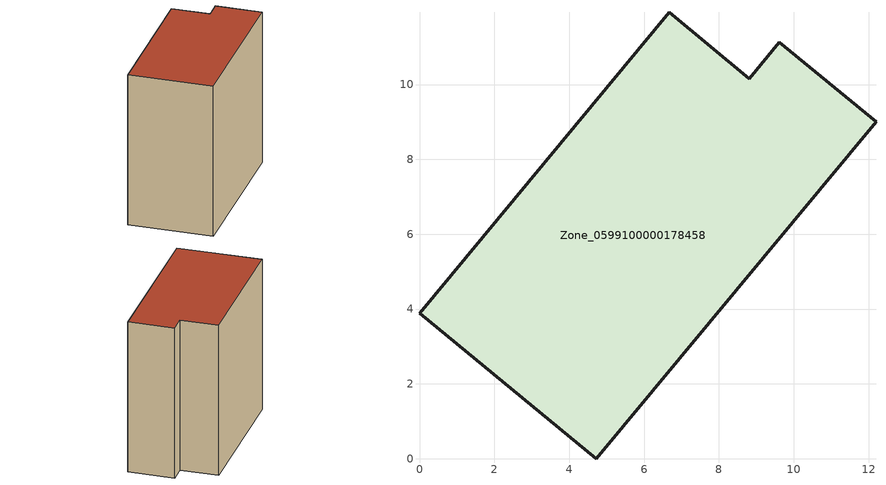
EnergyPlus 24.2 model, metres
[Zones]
Zone_0599100000178458
 floor ground (C_G): 4.72,0 0,3.89 6.67,11.93 8.81,10.16 9.61,11.13 12.2,9 z0
 wall outside (C_F): 9.61,11.13 8.81,10.16 6.67,11.93 0,3.89 4.72,0 12.2,9 9.61,11.13 z0:11.54
 roof outside (C_R): 4.72,0 12.2,9 9.61,11.13 8.81,10.16 6.67,11.93 0,3.89 z11.54
[BUILDING]
Pand.0599100000178458: North Axis=0; Terrain=City; Loads Convergence Tolerance Value=0.04; Temperature Convergence Tolerance Value=0.4; Solar Distribution=FullExterior; Maximum Number of Warmup Days=25; Minimum Number of Warmup Days=1
[Site:Location]
Rotterdam.The.Hague.AP_ZH_NLD Design_Conditions: Latitude=51.96; Longitude=4.45; Time Zone=1; Elevation=-4.5
[SITE:GROUNDTEMPERATURE:BUILDINGSURFACE]
18, 18, 18, 18, 18, 18, 18, 18, 18, 18, 18, 18
[MATERIAL] Thermal Absorptance=0.9; Solar Absorptance=0.7; Visible Absorptance=0.7
Name | Roughness | Thickness | Conductivity | Density | Specific Heat
G.TI.1946 | MediumSmooth | 0.15 | 1 | 540 | 1210
F.TI.1946 | Rough | 0.3 | 0.857143 | 1920 | 840
R.TI.1946 | MediumRough | 0.2 | 0.1 | 1500 | 1000
[CONSTRUCTION]
C_G: G.TI.1946
C_F: F.TI.1946
C_R: R.TI.1946
[ZONE]
Zone_0599100000178458: Type=1; Multiplier=1; Ceiling Height=Autocalculate; Volume=Autocalculate; Floor Area=autocalculate; Part of Total Floor Area=Yes
[ZONEINFILTRATION:DESIGNFLOWRATE]
Infil_Zone_0599100000178458: Zone or ZoneList or Space or SpaceList=Zone_0599100000178458; Schedule=AlwaysOn; Design Flow Rate Calculation Method=Flow/Area; Flow Rate per Floor Area=0.003; Constant Term Coefficient=1; Temperature Term Coefficient=0; Velocity Term Coefficient=0; Velocity Squared Term Coefficient=0
[HVACTEMPLATE:ZONE:IDEALLOADSAIRSYSTEM]
Zone_0599100000178458: Maximum Heating Supply Air Temperature=50; Minimum Cooling Supply Air Temperature=13; Maximum Heating Supply Air Humidity Ratio=0.0156; Minimum Cooling Supply Air Humidity Ratio=0.0077; Heating Limit=NoLimit; Cooling Limit=NoLimit; Dehumidification Control Type=ConstantSensibleHeatRatio; Cooling Sensible Heat Ratio=0.7; Dehumidification Setpoint=60; Humidification Control Type=None; Humidification Setpoint=30; Outdoor Air Method=None; Outdoor Air Flow Rate per Person=0.00944; Outdoor Air Flow Rate per Zone Floor Area=0; Outdoor Air Flow Rate per Zone=0; Demand Controlled Ventilation Type=None; Outdoor Air Economizer Type=NoEconomizer; Heat Recovery Type=None; Sensible Heat Recovery Effectiveness=0.7; Latent Heat Recovery Effectiveness=0.65
[ZONECONTROL:THERMOSTAT]
ThermostatControl_Zone_0599100000178458: Zone or ZoneList=Zone_0599100000178458; Control Type Schedule=DualSetpointControlType; Control 1=Thermostat_Zone_0599100000178458; Temperature Difference Between Cutout And Setpoint=0
[THERMOSTATSETPOINT:DUALSETPOINT]
Thermostat_Zone_0599100000178458: Heating Setpoint Temperature Schedule=HeatingSetpoint_Zone_0599100000178458; Cooling Setpoint Temperature Schedule=CoolingSetpoint_Zone_0599100000178458
[SCHEDULE:COMPACT]
HeatingSetpoint_Zone_0599100000178458: Through: 12/31, For: AllDays, Until: 24:00, 21
CoolingSetpoint_Zone_0599100000178458: Through: 12/31, For: AllDays, Until: 24:00, 24
DualSetpointControlType: Through: 12/31, For: AllDays, Until: 24:00, 4
AlwaysOn: Through: 12/31, For: AllDays, Until: 24:00, 1
